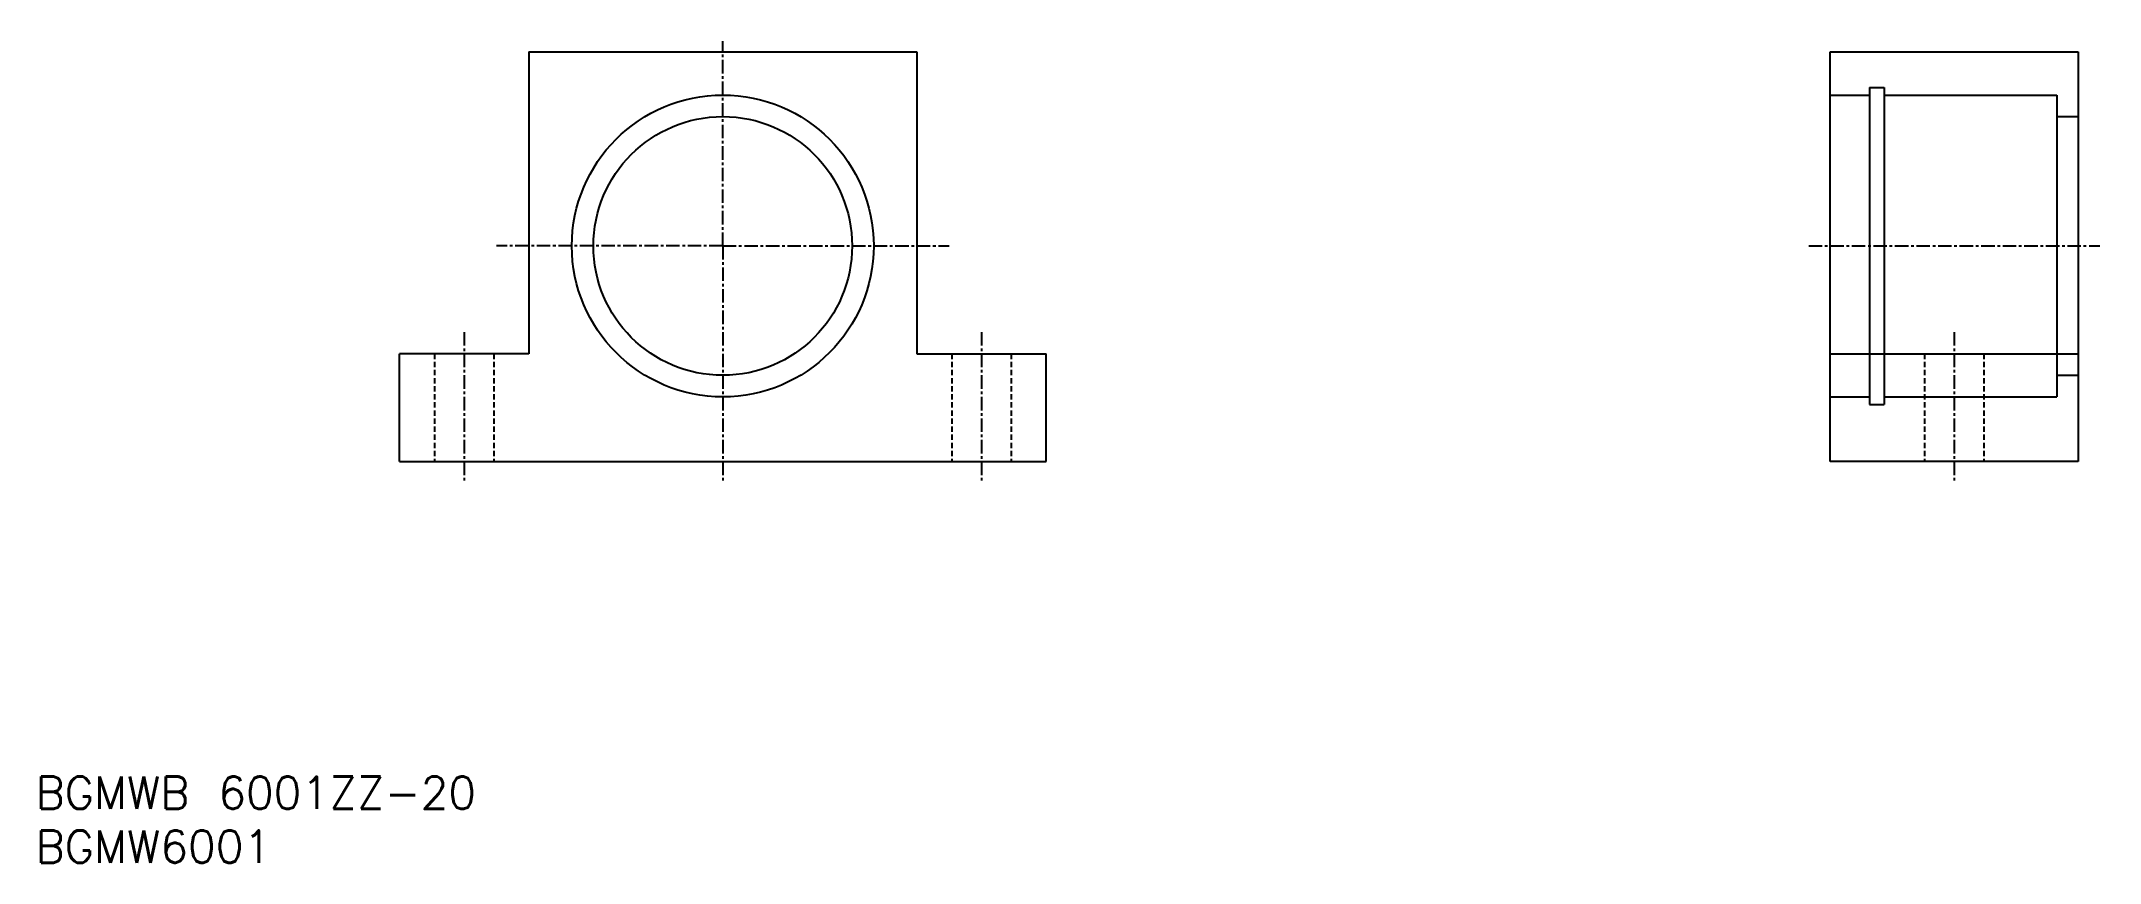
# Model space of a CAD drawing. Extents: x 45 to 236, y 37 to 114.
import ezdxf
from ezdxf.enums import TextEntityAlignment as Align

# ---------------------------------------------------------------- set-up
doc = ezdxf.new("R2010")
doc.units = 0
doc.linetypes.add('CENTER', pattern=[2, 1.25, -0.25, 0.25, -0.25])
doc.linetypes.add('DASHED', pattern=[0.75, 0.5, -0.25])
doc.layers.get('0').update_dxf_attribs({"linetype": 'CONTINUOUS'})
doc.layers.add('CENTER', color=1, linetype='CENTER')
doc.styles.get("Standard").update_dxf_attribs({"font": 'txt.shx', "bigfont": 'extfont.shx'})

msp = doc.modelspace()

# ---------------------------------------------------------------- linework, layer by layer
at = {"color": 7, "linetype": 'CONTINUOUS'}
for p, q in [((90.52, 112.52), (90.52, 84.52)), ((90.52, 112.52), (126.52, 112.52)), ((126.52, 112.52), (126.52, 84.52)), ((211.25, 74.52), (211.25, 112.52)), ((211.25, 112.52), (234.25, 112.52)), ((234.25, 112.52), (234.25, 74.52)), ((214.9, 109.22), (214.9, 79.82)), ((214.9, 109.22), (216.25, 109.22)), ((216.25, 109.22), (216.25, 79.82)), ((211.25, 108.52), (214.9, 108.52)), ((216.25, 108.52), (232.25, 108.52)), ((232.25, 108.52), (232.25, 80.52)), ((232.25, 106.52), (234.25, 106.52)), ((90.52, 84.52), (78.52, 84.52)), ((78.52, 74.52), (78.52, 84.52)), ((126.52, 84.52), (138.52, 84.52)), ((138.52, 74.52), (138.52, 84.52)), ((211.25, 84.52), (234.25, 84.52)), ((232.25, 82.52), (234.25, 82.52)), ((211.25, 80.52), (214.9, 80.52)), ((216.25, 80.52), (232.25, 80.52)), ((214.9, 79.82), (216.25, 79.82)), ((78.52, 74.52), (138.52, 74.52)), ((234.25, 74.52), (211.25, 74.52))]:
    msp.add_line(p, q, dxfattribs=at)
at = {"color": 3, "linetype": 'DASHED'}
for p, q in [((81.77, 84.52), (81.77, 74.52)), ((87.27, 84.52), (87.27, 74.52)), ((129.77, 84.52), (129.77, 74.52)), ((135.27, 84.52), (135.27, 74.52)), ((220, 84.52), (220, 74.52)), ((225.5, 84.52), (225.5, 74.52))]:
    msp.add_line(p, q, dxfattribs=at)
at = {"color": 7, "linetype": 'CONTINUOUS'}
for radius in [14, 12]:
    msp.add_circle((108.52, 94.52), radius, dxfattribs=at)
at = {"layer": 'CENTER', "color": 1, "linetype": 'CENTER'}
for p, q in [((108.52, 94.52), (108.52, 113.52)), ((108.52, 94.52), (87.52, 94.52)), ((108.52, 94.52), (108.52, 72.52)), ((108.52, 94.52), (129.52, 94.52)), ((209.25, 94.52), (236.25, 94.52)), ((84.52, 86.52), (84.52, 72.52)), ((132.52, 86.52), (132.52, 72.52)), ((222.75, 86.52), (222.75, 72.52))]:
    msp.add_line(p, q, dxfattribs=at)

# ---------------------------------------------------------------- texts
at = {"color": 7, "linetype": 'CONTINUOUS'}
for s, p in [('BGMWB 6001ZZ-20', (44.78, 43.8)), ('BGMW6001', (44.78, 38.8))]:
    msp.add_text(s, height=3, dxfattribs=at).set_placement(p, align=Align.MIDDLE_LEFT)

doc.saveas('drawing.dxf')
